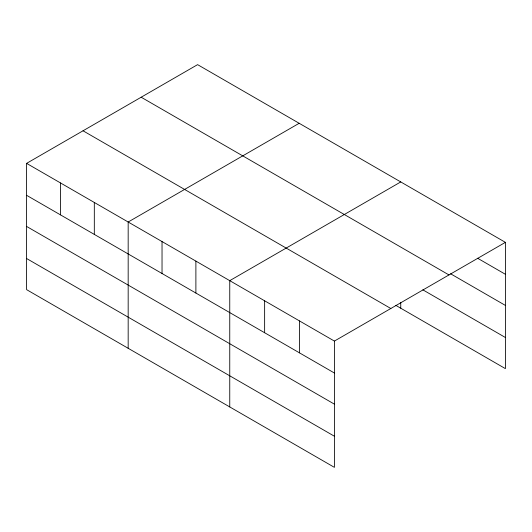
<?xml version="1.0" encoding="UTF-8"?>
<svg xmlns="http://www.w3.org/2000/svg" width="532" height="532" viewBox="0 0 532 532"><rect width="100%" height="100%" fill="white"/><g stroke="black" fill="none" stroke-linecap="round" stroke-linejoin="round"><path stroke-width="0.8" d="M26.6 163.371L334.402 341.079L334.402 467.355L26.6 289.647L26.6 163.371L197.598 64.645L505.4 242.353L505.4 368.629L395.808 305.361M299.177 123.284L128.172 222.017L128.172 348.294M400.749 181.931L229.751 280.657L229.751 406.933M334.402 341.079L505.4 242.353M477.636 258.259L505.4 274.293M450.584 273.774L505.4 305.421M141.173 97.223L448.968 274.931M422.82 289.82L505.4 337.501M83.032 130.792L390.827 308.5M26.6 195.31L334.402 373.018M26.6 226.439L334.402 404.147M26.6 258.519L334.402 436.227M400.749 302.475L400.749 308.208M299.516 320.936L299.516 352.876M264.63 300.799L264.63 332.733M195.889 261.112L195.889 293.046M162.034 241.561L162.034 273.501M94.317 202.466L94.317 234.406M60.455 182.915L60.455 214.855"/></g></svg>
